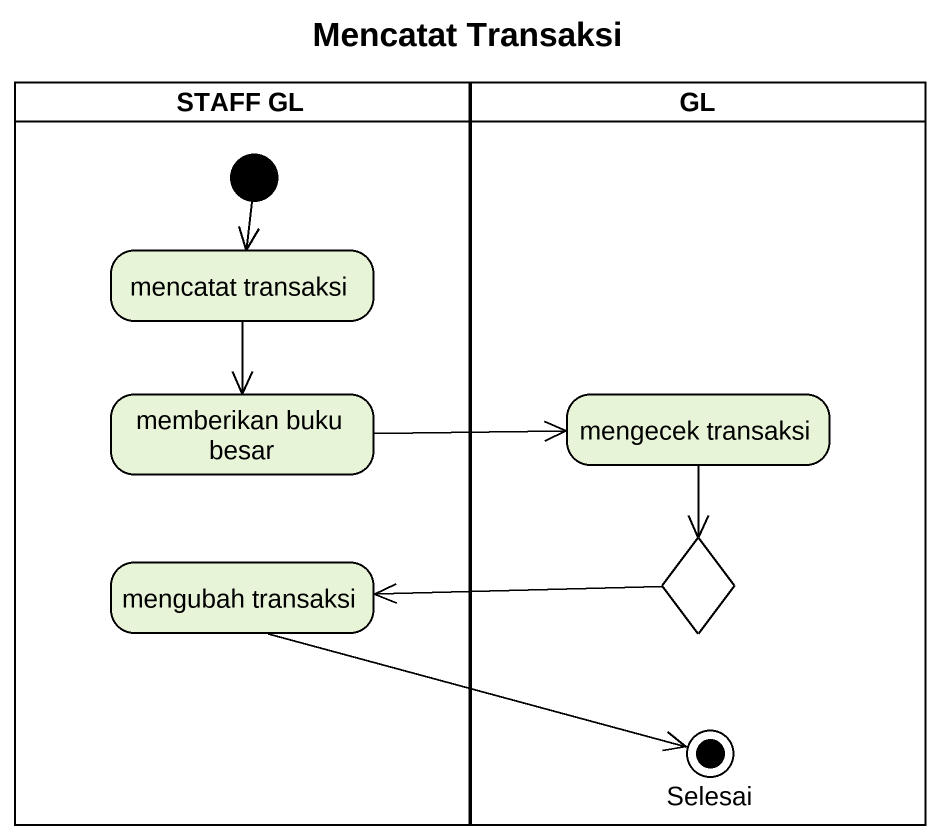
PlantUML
@startuml
title Mencatat Transaksi
hide empty description
state "STAFF GL" as STAFF_GL <<partition>> {
  state "mencatat transaksi" as mencatat_transaksi
  state "memberikan buku besar" as memberikan_buku_besar
  state "mengubah transaksi" as mengubah_transaksi
  [*] --> mencatat_transaksi
}
state GL <<partition>> {
  state "mengecek transaksi" as mengecek_transaksi
  state choice1 <<choice>>
  state Selesai <<end>>
}
mencatat_transaksi --> memberikan_buku_besar
memberikan_buku_besar -right-> mengecek_transaksi
mengecek_transaksi --> choice1
mengubah_transaksi -right-> Selesai
choice1 -left-> mengubah_transaksi
@enduml
